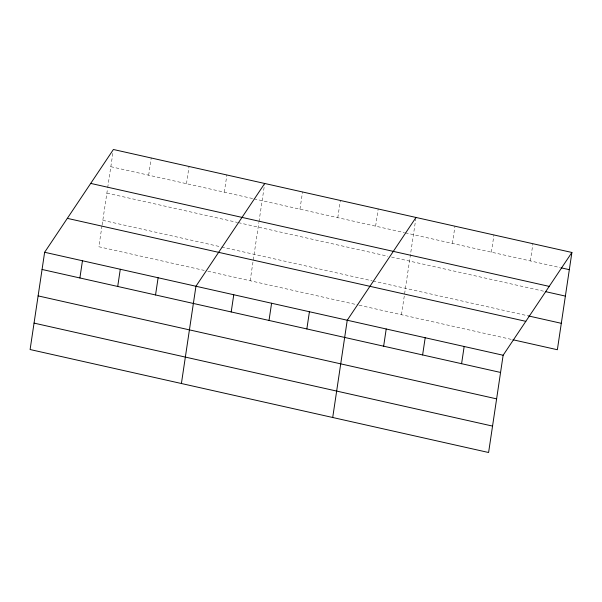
<?xml version="1.0" encoding="UTF-8"?>
<svg xmlns="http://www.w3.org/2000/svg" width="602" height="602" viewBox="0 0 602 602"><rect width="100%" height="100%" fill="white"/><g stroke="black" fill="none" stroke-linecap="round" stroke-linejoin="round"><path stroke-width="0.45" stroke-dasharray="3.01 2.26" d="M102.001 225.795L98.863 246.752L204.236 270.418M102.137 224.885L107.562 188.554M107.698 187.643L112.86 153.111M148.656 175.19L151.23 157.987M186.485 183.685L189.058 166.483M224.313 192.181L226.879 174.979M250.169 280.735L258.868 222.544M259.003 221.626L264.571 184.378M299.962 209.172L302.535 191.97M337.79 217.668L340.356 200.466M375.61 226.164L378.184 208.962M401.474 314.718L415.877 218.36M452.411 243.411L454.984 226.209M491.382 252.17L493.956 234.968M530.354 260.922L532.928 243.72M110.828 166.694L253.126 198.652M254.029 198.856L404.431 232.635M405.334 232.839L560.266 267.642M106.885 193.114L237.474 222.447M238.377 222.642L387.876 256.226M391.481 257.031L543.629 291.21M102.814 220.332L220.799 246.835M221.694 247.031L372.104 280.818M372.999 281.021L528.684 315.982M207.84 271.231L358.243 305.011M359.146 305.214L512.046 339.558"/><path stroke-width="0.9" d="M44.638 252.268L30.1 349.529L488.598 452.508L503.137 355.248L571.9 252.471L113.402 149.492L44.638 252.268L503.137 355.248M79.893 277.966L82.459 260.764M117.714 286.462L120.287 269.26M155.542 294.957L158.115 277.755M181.405 383.512L195.943 286.251L264.707 183.475M231.198 311.949L233.764 294.747M269.019 320.445L271.592 303.242M306.847 328.94L309.42 311.738M332.71 417.495L347.241 320.234L416.012 217.457M383.647 346.188L386.213 328.985M422.619 354.947L425.193 337.745M461.591 363.698L464.165 346.496M571.9 252.471L557.362 349.732L512.957 339.761M561.169 267.845L569.326 269.673M90.706 183.407L549.205 286.386M545.442 291.616L565.383 296.094M528.684 315.982L561.312 323.312M67.326 218.353L525.824 321.333M42.065 269.47L500.563 372.45M38.114 295.891L496.612 398.87M34.051 323.108L492.549 426.088"/></g></svg>
